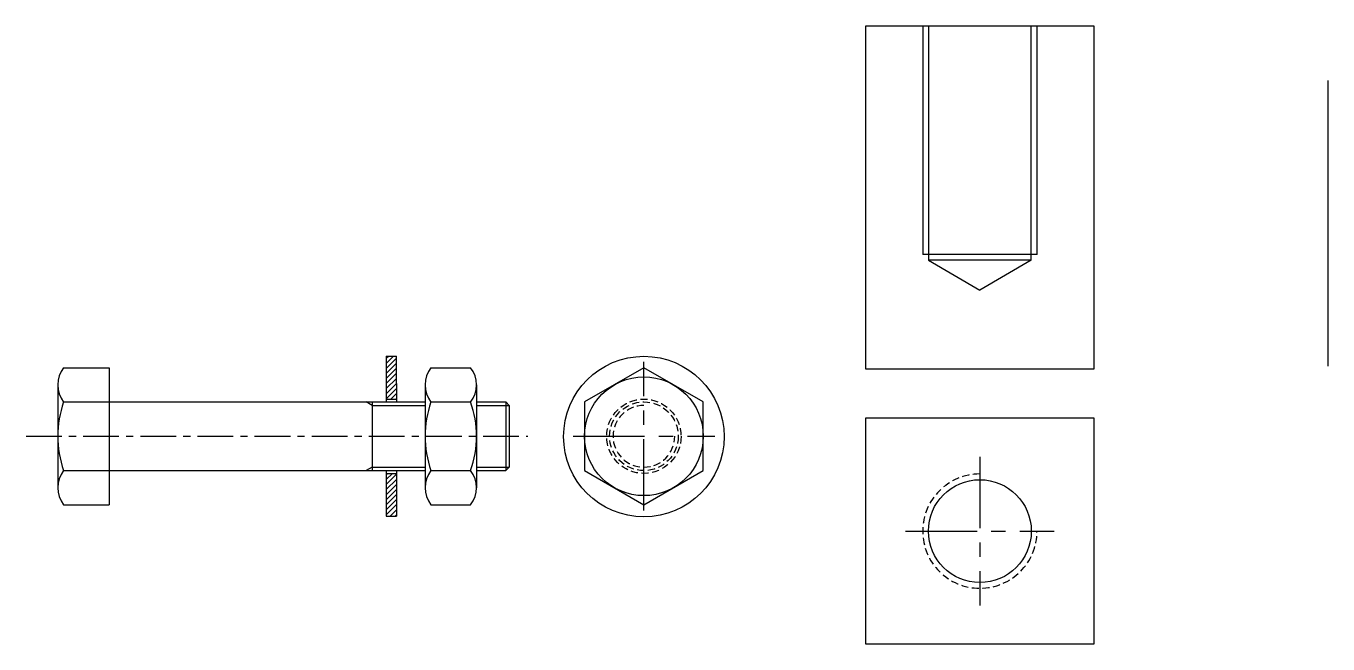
# Model space of a CAD drawing. Header units: inches. Extents: x 67 to 294, y 9 to 117.
import ezdxf

# ---------------------------------------------------------------- set-up
doc = ezdxf.new("R2010")
doc.units = ezdxf.units.IN
doc.header["$LTSCALE"] = 5
doc.header["$MEASUREMENT"] = 0
for name, pattern in [('CENTER', [2, 1.25, -0.25, 0.25, -0.25]), ('CENTERX2', [4, 2.5, -0.5, 0.5, -0.5]), ('HIDDEN', [0.375, 0.25, -0.125])]:
    doc.linetypes.add(name, pattern=pattern)

msp = doc.modelspace()

# ---------------------------------------------------------------- hatches: boundary and pattern name
h = msp.add_hatch()
h.set_pattern_fill('ANSI31', color=3, scale=5)
h.paths.add_polyline_path([(131.41, 59.26), (129.61, 59.26), (129.61, 51.76), (131.41, 51.76), (131.41, 54.47)])
h.paths.add_polyline_path([(131.41, 38.76), (129.61, 38.76), (129.61, 31.26), (131.41, 31.26)])

# ---------------------------------------------------------------- linework, layer by layer
for p, q in [((213.47, 117.05), (213.47, 57.05)), ((253.47, 117.05), (213.47, 117.05)), ((223.47, 117.05), (223.47, 77.05)), ((224.47, 117.05), (224.47, 76.05)), ((242.47, 76.05), (242.47, 117.05)), ((243.47, 77.05), (243.47, 117.05)), ((253.47, 57.05), (253.47, 117.05)), ((294.38, 107.5), (294.38, 57.5)), ((243.47, 77.05), (223.47, 77.05)), ((242.47, 76.05), (224.47, 76.05)), ((224.47, 76.05), (233.47, 70.85)), ((242.47, 76.05), (233.47, 70.85)), ((129.61, 59.26), (129.61, 51.26)), ((129.61, 59.26), (131.41, 59.26)), ((131.41, 54.47), (131.41, 59.26)), ((73.15, 57.26), (81.12, 57.26)), ((81.12, 57.26), (81.12, 33.26)), ((137.42, 57.26), (144.36, 57.26)), ((213.47, 57.05), (253.47, 57.05)), ((72.12, 54.26), (72.12, 36.26)), ((131.41, 54.47), (131.41, 51.26)), ((136.39, 54.26), (136.39, 36.26)), ((145.39, 54.26), (145.39, 36.26)), ((145.39, 54.26), (145.39, 36.26)), ((73.15, 51.26), (81.12, 51.26)), ((81.12, 51.26), (136.39, 51.26)), ((127.12, 50.66), (126.08, 51.26)), ((127.12, 51.26), (127.12, 39.26)), ((127.12, 50.66), (136.39, 50.66)), ((129.61, 51.76), (131.41, 51.76)), ((137.42, 51.26), (144.36, 51.26)), ((137.42, 51.26), (144.36, 51.26)), ((145.39, 51.26), (150.52, 51.26)), ((145.39, 50.66), (151.12, 50.66)), ((150.52, 51.26), (150.52, 39.26)), ((150.52, 51.26), (151.12, 50.66)), ((151.12, 50.66), (151.12, 39.86)), ((213.47, 48.41), (213.47, 8.92)), ((253.47, 48.41), (213.47, 48.41)), ((253.47, 8.92), (253.47, 48.41)), ((73.15, 39.26), (81.12, 39.26)), ((81.12, 39.26), (136.39, 39.26)), ((127.12, 39.86), (126.08, 39.26)), ((127.12, 39.86), (136.39, 39.86)), ((129.61, 39.26), (129.61, 31.26)), ((129.61, 38.76), (131.41, 38.76)), ((131.41, 39.26), (131.41, 31.26)), ((137.42, 39.26), (144.36, 39.26)), ((137.42, 39.26), (144.36, 39.26)), ((145.39, 39.86), (151.12, 39.86)), ((145.39, 39.26), (150.52, 39.26)), ((150.52, 39.26), (151.12, 39.86)), ((73.15, 33.26), (81.12, 33.26)), ((137.42, 33.26), (144.36, 33.26)), ((129.61, 31.26), (131.41, 31.26)), ((213.47, 8.92), (253.47, 8.92))]:
    msp.add_line(p, q)
at = {"linetype": 'CENTERX2'}
for p, q in [((174.68, 32.26), (174.68, 58.26)), ((162.29, 45.26), (187.07, 45.26)), ((233.47, 41.66), (233.47, 15.66)), ((220.47, 28.66), (246.47, 28.66))]:
    msp.add_line(p, q, dxfattribs=at)
at = {"linetype": 'CENTER'}
msp.add_line((66.57, 45.26), (154.39, 45.26), dxfattribs=at)
msp.add_lwpolyline([(164.29, 51.26), (164.29, 39.26), (174.68, 33.26), (185.07, 39.26), (185.07, 51.26), (174.68, 57.26)], close=True)
for centre, radius in [((174.68, 45.2), 14.05), ((174.68, 45.26), 10.39), ((233.47, 28.66), 9)]:
    msp.add_circle(centre, radius)
at = {"linetype": 'HIDDEN'}
for radius in [6.5, 6.01]:
    msp.add_circle((174.68, 45.26), radius, dxfattribs=at)
for centre, radius, start, end in [((77.01, 54.26), 4.89, 142.1211, 217.8789), ((141.28, 54.26), 4.89, 142.1211, 217.8789), ((140.5, 54.26), 4.89, 322.1211, 37.8789), ((90.12, 45.26), 18, 160.5288, 199.4712), ((154.39, 45.26), 18, 160.5288, 199.4712), ((127.39, 45.26), 18, 340.5288, 19.4712), ((77.01, 36.26), 4.89, 142.1211, 217.8789), ((141.28, 36.26), 4.89, 142.1211, 217.8789), ((140.5, 36.26), 4.89, 322.1211, 37.8789)]:
    msp.add_arc(centre, radius, start, end)
for centre, radius in [((174.68, 45.26), 5.4), ((233.47, 28.66), 10)]:
    msp.add_arc(centre, radius, 90, 0, dxfattribs=at)

doc.saveas('drawing.dxf')
